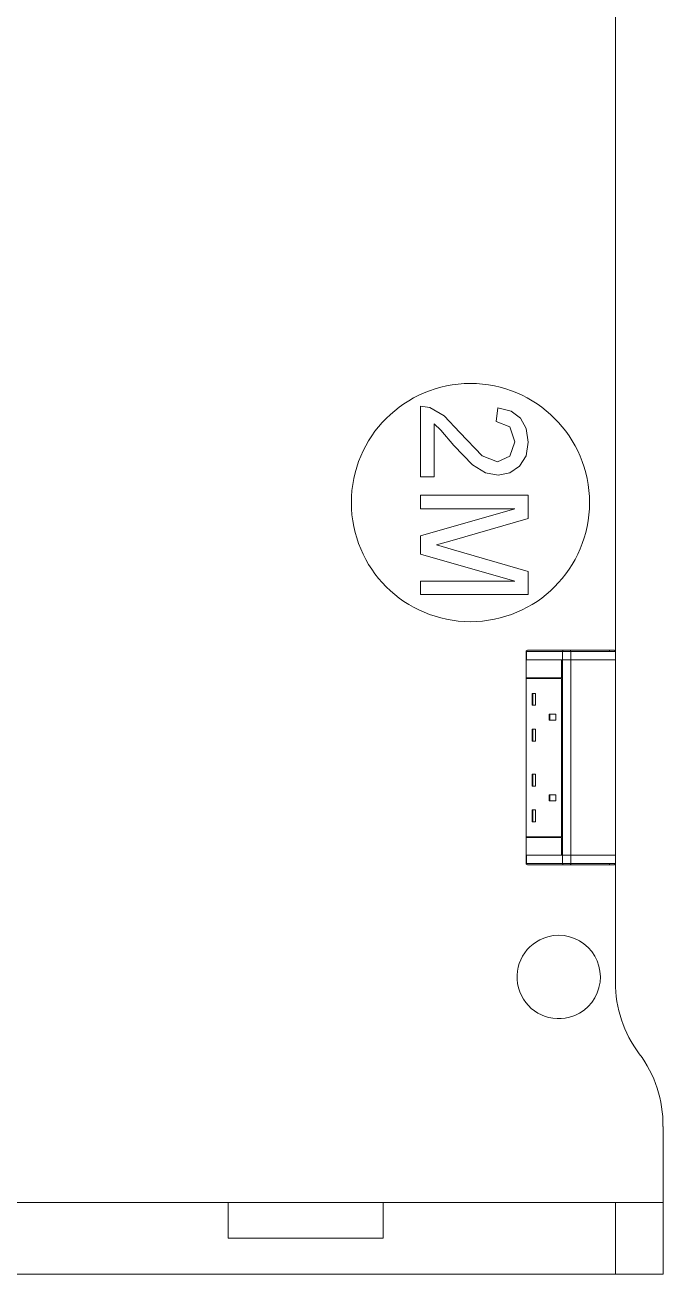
# Model space of a CAD drawing. Header units: millimetres. Extents: x 155927 to 295199, y -4084 to 97293.
# Drawn here: x 159048 to 159584, y 32621 to 33670 of the extents above; entities that cross this region are included whole.
import ezdxf

# ---------------------------------------------------------------- set-up
doc = ezdxf.new("R2010")
doc.units = ezdxf.units.MM
doc.header["$MEASUREMENT"] = 0
doc.layers.add('I-FURN', color=8, linetype='CONTINUOUS', lineweight=9)

msp = doc.modelspace()

# ---------------------------------------------------------------- linework, layer by layer
at = {"layer": 'I-FURN'}
for p, q in [((159543.9, 33143.9), (159543.9, 33976.2)), ((159543.9, 33976.2), (159543.9, 33143.9)), ((159388.1, 33348.6), (159380.4, 33349.8)), ((159380.4, 33349.8), (159380.4, 33290.5)), ((159400.1, 33341.8), (159388.1, 33348.6)), ((159413.2, 33327.6), (159400.1, 33341.8)), ((159445.3, 33348.4), (159443.9, 33337.1)), ((159456.3, 33345.7), (159445.3, 33348.4)), ((159464.2, 33339.8), (159456.3, 33345.7)), ((159469.1, 33331), (159464.2, 33339.8)), ((159391.7, 33290.5), (159391.7, 33334.9)), ((159391.7, 33334.9), (159397.4, 33329.8)), ((159397.4, 33329.8), (159408.3, 33316.8)), ((159443.9, 33337.1), (159455.3, 33332.4)), ((159455.3, 33332.4), (159459.5, 33319.9)), ((159470.8, 33319.6), (159469.1, 33331)), ((159432.1, 33308.1), (159413.2, 33327.6)), ((159459.5, 33319.9), (159455.2, 33307.8)), ((159469, 33308.2), (159470.8, 33319.6)), ((159408.3, 33316.8), (159423.8, 33300.6)), ((159444.9, 33303.2), (159432.1, 33308.1)), ((159455.2, 33307.8), (159444.9, 33303.2)), ((159463.5, 33299.4), (159469, 33308.2)), ((159423.8, 33300.6), (159434.8, 33293.9)), ((159455.4, 33293.8), (159463.5, 33299.4)), ((159380.4, 33290.5), (159391.7, 33290.5)), ((159434.8, 33293.9), (159445.6, 33291.9)), ((159445.6, 33291.9), (159455.4, 33293.8)), ((159380.4, 33275), (159380.4, 33263.7)), ((159470.8, 33275), (159380.4, 33275)), ((159470.8, 33255.5), (159470.8, 33275)), ((159380.4, 33263.7), (159459.5, 33263.7)), ((159459.5, 33263.7), (159380.4, 33241)), ((159407, 33237), (159470.8, 33255.5)), ((159380.4, 33241), (159380.4, 33225.6)), ((159393.7, 33233.3), (159407, 33237)), ((159408.1, 33229.3), (159393.7, 33233.3)), ((159380.4, 33225.6), (159459.5, 33202.9)), ((159470.8, 33211.1), (159408.1, 33229.3)), ((159459.5, 33202.9), (159380.4, 33202.9)), ((159380.4, 33202.9), (159380.4, 33191.6)), ((159470.8, 33191.6), (159470.8, 33211.1)), ((159380.4, 33191.6), (159470.8, 33191.6)), ((159469.1, 33136.9), (159469.1, 33143.9)), ((159469.3, 33143.9), (159469.1, 33143.9)), ((159469.1, 33136.9), (159469.1, 33143.9)), ((159469.1, 33136.9), (159469.1, 33143.9)), ((159499.5, 33143.9), (159469.3, 33143.9)), ((159469.3, 33143.9), (159469.3, 33136.9)), ((159469.4, 33144.7), (159469.4, 33144.6)), ((159470.1, 33144.9), (159500.4, 33144.9)), ((159470.1, 33144.9), (159500.4, 33144.9)), ((159506.5, 33143.9), (159499.5, 33143.9)), ((159499.5, 33143.9), (159499.5, 33136.9)), ((159538.9, 33144.9), (159500.4, 33144.9)), ((159500.4, 33144.9), (159505.9, 33144.9)), ((159505.9, 33144.9), (159542.9, 33144.9)), ((159543.9, 33143.9), (159506.5, 33143.9)), ((159506.5, 33143.9), (159506.5, 33136.9)), ((159538.9, 33143.9), (159538.9, 33144.9)), ((159542.9, 33144.9), (159538.9, 33144.9)), ((159542.9, 33144.9), (159542.9, 33144.9)), ((159543.9, 33143.9), (159543.9, 33136.9)), ((159543.9, 33143.9), (159543.9, 33136.9)), ((159468.9, 33136.8), (159468.9, 33121.8)), ((159498.7, 33136.8), (159468.9, 33136.8)), ((159469.3, 33136.9), (159469.1, 33136.9)), ((159469.1, 32972.9), (159469.1, 33136.8)), ((159499.5, 33136.9), (159469.3, 33136.9)), ((159498.7, 33121.8), (159498.7, 33136.8)), ((159498.7, 33136.8), (159501.2, 33136.8)), ((159498.9, 33136.8), (159498.9, 33121.8)), ((159499.5, 33136.8), (159498.9, 33136.8)), ((159506.5, 33136.9), (159499.5, 33136.9)), ((159499.5, 33136.8), (159506.5, 33136.8)), ((159499.5, 32972.9), (159499.5, 33136.8)), ((159543.9, 33136.9), (159506.5, 33136.9)), ((159506.5, 33136.8), (159543.9, 33136.8)), ((159506.5, 32972.9), (159506.5, 33136.8)), ((159543.9, 33136.8), (159543.9, 32972.9)), ((159543.9, 32972.9), (159543.9, 33136.8)), ((159468.9, 33121.8), (159498.7, 33121.8)), ((159468.9, 33121.3), (159468.9, 32988.3)), ((159468.9, 33121.3), (159498.7, 33121.3)), ((159469.3, 33121.8), (159469.3, 33121.3)), ((159498.7, 32988.3), (159498.7, 33121.3)), ((159498.9, 33121.3), (159498.9, 32988.3)), ((159473.9, 33108.7), (159476.8, 33108.7)), ((159473.9, 33098.7), (159473.9, 33108.7)), ((159474.6, 33098.7), (159474.6, 33108.7)), ((159476.8, 33098.7), (159476.8, 33108.7)), ((159473.9, 33098.7), (159476.8, 33098.7)), ((159488.2, 33091.2), (159494, 33091.2)), ((159488.2, 33086.2), (159488.2, 33091.2)), ((159489, 33086.2), (159489, 33091.2)), ((159494, 33086.2), (159494, 33091.2)), ((159473.9, 33078.7), (159476.8, 33078.7)), ((159473.9, 33068.7), (159473.9, 33078.7)), ((159474.6, 33068.7), (159474.6, 33078.7)), ((159476.8, 33068.7), (159476.8, 33078.7)), ((159488.2, 33086.2), (159494, 33086.2)), ((159473.9, 33068.7), (159476.8, 33068.7)), ((159473.9, 33040.9), (159476.8, 33040.9)), ((159473.9, 33030.9), (159473.9, 33040.9)), ((159474.6, 33030.9), (159474.6, 33040.9)), ((159476.8, 33030.9), (159476.8, 33040.9)), ((159473.9, 33030.9), (159476.8, 33030.9)), ((159488.2, 33023.4), (159494, 33023.4)), ((159488.2, 33018.4), (159488.2, 33023.4)), ((159494, 33018.4), (159488.2, 33018.4)), ((159489, 33018.4), (159489, 33023.4)), ((159494, 33023.4), (159494, 33018.4)), ((159473.9, 33010.9), (159476.8, 33010.9)), ((159473.9, 33000.9), (159473.9, 33010.9)), ((159474.6, 33000.9), (159474.6, 33010.9)), ((159476.8, 33000.9), (159476.8, 33010.9)), ((159473.9, 33000.9), (159476.8, 33000.9)), ((159468.9, 32988.3), (159498.7, 32988.3)), ((159498.7, 32987.8), (159468.9, 32987.8)), ((159468.9, 32987.8), (159468.9, 32972.8)), ((159469.3, 32988.3), (159469.3, 32987.8)), ((159498.7, 32972.8), (159498.7, 32987.8)), ((159498.9, 32987.8), (159498.9, 32972.9)), ((159468.9, 32972.8), (159498.7, 32972.8)), ((159469.1, 32965.8), (159469.1, 32972.8)), ((159469.1, 32965.8), (159469.1, 32972.8)), ((159469.1, 32972.8), (159469.1, 32965.8)), ((159469.1, 32972.8), (159469.3, 32972.8)), ((159469.3, 32965.8), (159469.3, 32972.8)), ((159469.3, 32972.8), (159499.5, 32972.8)), ((159498.9, 32972.9), (159499.5, 32972.9)), ((159506.5, 32972.9), (159499.5, 32972.9)), ((159499.5, 32965.8), (159499.5, 32972.8)), ((159499.5, 32972.8), (159506.5, 32972.8)), ((159543.9, 32972.9), (159506.5, 32972.9)), ((159506.5, 32965.8), (159506.5, 32972.8)), ((159506.5, 32972.8), (159543.9, 32972.8)), ((159543.9, 32972.8), (159543.9, 32965.8)), ((159543.9, 32965.8), (159543.9, 32972.8)), ((159469.1, 32965.8), (159469.3, 32965.8)), ((159469.3, 32965.8), (159499.5, 32965.8)), ((159469.4, 32965), (159469.4, 32965)), ((159500.4, 32964.8), (159470.1, 32964.8)), ((159500.4, 32964.8), (159470.1, 32964.8)), ((159499.5, 32965.8), (159506.5, 32965.8)), ((159500.4, 32964.8), (159538.9, 32964.8)), ((159505.9, 32964.8), (159500.4, 32964.8)), ((159542.9, 32964.8), (159505.9, 32964.8)), ((159506.5, 32965.8), (159543.9, 32965.8)), ((159538.9, 32964.8), (159538.9, 32965.8)), ((159538.9, 32964.8), (159542.9, 32964.8)), ((159543.9, 32866.2), (159543.9, 32965.8)), ((159543.9, 32965.8), (159543.9, 32866.2)), ((159583.9, 32621.2), (159583.9, 32745.1)), ((159583.9, 32745.1), (159583.9, 32621.2)), ((158783.9, 32681.2), (159218.9, 32681.2)), ((159543.9, 32681.2), (158823.9, 32681.2)), ((159218.9, 32681.2), (159348.9, 32681.2)), ((159218.9, 32681.2), (159218.9, 32651.2)), ((159218.9, 32651.2), (159218.9, 32681.2)), ((159348.9, 32681.2), (159583.9, 32681.2)), ((159348.9, 32681.2), (159348.9, 32651.2)), ((159348.9, 32681.2), (159348.9, 32651.2)), ((159583.9, 32681.2), (159543.9, 32681.2)), ((159543.9, 32681.2), (159543.9, 32621.2)), ((159543.9, 32681.2), (159543.9, 32621.2)), ((159583.9, 32681.2), (159583.9, 32621.2)), ((159583.9, 32681.2), (159583.9, 32621.2)), ((159348.9, 32651.2), (159218.9, 32651.2)), ((159218.9, 32651.2), (159348.9, 32651.2)), ((159583.9, 32621.2), (158783.9, 32621.2)), ((158783.9, 32621.2), (159583.9, 32621.2)), ((159583.9, 32621.2), (158783.9, 32621.2)), ((158823.9, 32621.2), (159543.9, 32621.2)), ((159543.9, 32621.2), (159583.9, 32621.2))]:
    msp.add_line(p, q, dxfattribs=at)
at = {"layer": 'I-FURN', "flags": 128}
for points in [[(159469.2, 33144.4), (159469.2, 33144.4), (159469.2, 33144.3), (159469.2, 33144.3), (159469.1, 33144.2), (159469.1, 33144.2), (159469.1, 33144.2), (159469.1, 33144.1), (159469.1, 33144.1), (159469.1, 33144.1), (159469.1, 33144), (159469.1, 33144), (159469.1, 33143.9), (159469.1, 33143.9), (159469.1, 33143.9)], [(159500.4, 33144.9), (159500.4, 33144.9), (159500.5, 33144.9), (159500.7, 33144.9), (159500.8, 33144.9), (159500.9, 33144.9), (159501, 33144.9), (159501.1, 33144.9), (159501.2, 33144.9), (159501.4, 33144.9), (159501.5, 33144.9), (159501.6, 33144.9), (159501.8, 33144.9), (159501.9, 33144.9), (159502.1, 33144.9), (159502.2, 33144.9), (159502.4, 33144.9), (159502.5, 33144.9), (159502.7, 33144.9), (159502.8, 33144.9), (159503, 33144.9), (159503.2, 33144.9), (159503.3, 33144.9), (159503.5, 33144.9), (159503.6, 33144.9), (159503.8, 33144.9), (159504, 33144.9), (159504.1, 33144.9), (159504.3, 33144.9), (159504.4, 33144.9), (159504.6, 33144.9), (159504.7, 33144.9), (159504.9, 33144.9), (159505, 33144.9), (159505.2, 33144.9), (159505.3, 33144.9), (159505.5, 33144.9), (159505.6, 33144.9), (159505.8, 33144.9), (159505.9, 33144.9)], [(159505.9, 33144.9), (159508.7, 33144.9), (159511.4, 33144.9), (159514, 33144.9), (159516.5, 33144.9), (159518.9, 33144.9), (159521.3, 33144.9), (159523.5, 33144.9), (159525.6, 33144.9), (159527.6, 33144.9), (159529.5, 33144.9), (159531.3, 33144.9), (159533, 33144.9), (159534.5, 33144.9), (159536, 33144.9), (159537.3, 33144.9), (159538.4, 33144.9), (159539.5, 33144.9), (159540.4, 33144.9), (159541.2, 33144.9), (159541.8, 33144.9), (159542.3, 33144.9), (159542.7, 33144.9), (159542.9, 33144.9)], [(159542.9, 33144.9), (159542.9, 33144.9), (159542.9, 33144.9), (159542.9, 33144.9), (159542.9, 33144.9), (159542.8, 33144.9), (159542.8, 33144.9), (159542.8, 33144.9), (159542.7, 33144.9), (159542.7, 33144.9), (159542.6, 33144.9), (159542.5, 33144.9), (159542.5, 33144.9), (159542.4, 33144.9), (159542.3, 33144.9), (159542.2, 33144.9), (159542.1, 33144.9), (159542, 33144.9), (159541.9, 33144.9), (159541.8, 33144.9), (159541.7, 33144.9), (159541.6, 33144.9), (159541.5, 33144.9), (159541.3, 33144.9), (159541.2, 33144.9), (159541.1, 33144.9), (159540.9, 33144.9), (159540.8, 33144.9), (159540.7, 33144.9), (159540.5, 33144.9), (159540.4, 33144.9), (159540.2, 33144.9), (159540.1, 33144.9), (159539.9, 33144.9), (159539.8, 33144.9), (159539.6, 33144.9), (159539.4, 33144.9), (159539.3, 33144.9), (159539.1, 33144.9), (159539, 33144.9), (159538.9, 33144.9)], [(159543.9, 33143.9), (159543.9, 33143.9), (159543.9, 33144), (159543.9, 33144), (159543.9, 33144), (159543.9, 33144.1), (159543.9, 33144.1), (159543.9, 33144.2), (159543.9, 33144.2), (159543.9, 33144.2), (159543.8, 33144.3), (159543.8, 33144.3), (159543.8, 33144.3), (159543.8, 33144.4), (159543.8, 33144.4), (159543.7, 33144.5), (159543.7, 33144.5), (159543.7, 33144.5), (159543.7, 33144.5), (159543.6, 33144.6), (159543.6, 33144.6), (159543.6, 33144.6), (159543.6, 33144.7), (159543.5, 33144.7), (159543.5, 33144.7), (159543.5, 33144.7), (159543.4, 33144.7), (159543.4, 33144.8), (159543.4, 33144.8), (159543.3, 33144.8), (159543.3, 33144.8), (159543.2, 33144.8), (159543.2, 33144.8), (159543.2, 33144.9), (159543.1, 33144.9), (159543.1, 33144.9), (159543.1, 33144.9), (159543, 33144.9), (159543, 33144.9), (159542.9, 33144.9), (159542.9, 33144.9)], [(159469.1, 32965.8), (159469.1, 32965.7), (159469.1, 32965.7), (159469.1, 32965.6), (159469.1, 32965.6), (159469.1, 32965.6), (159469.1, 32965.5), (159469.1, 32965.5), (159469.1, 32965.4), (159469.1, 32965.4), (159469.2, 32965.4), (159469.2, 32965.3), (159469.2, 32965.3), (159469.2, 32965.3)], [(159505.9, 32964.8), (159505.8, 32964.8), (159505.6, 32964.8), (159505.5, 32964.8), (159505.3, 32964.8), (159505.2, 32964.8), (159505, 32964.8), (159504.9, 32964.8), (159504.7, 32964.8), (159504.6, 32964.8), (159504.4, 32964.8), (159504.3, 32964.8), (159504.1, 32964.8), (159504, 32964.8), (159503.8, 32964.8), (159503.6, 32964.8), (159503.5, 32964.8), (159503.3, 32964.8), (159503.2, 32964.8), (159503, 32964.8), (159502.8, 32964.8), (159502.7, 32964.8), (159502.5, 32964.8), (159502.4, 32964.8), (159502.2, 32964.8), (159502.1, 32964.8), (159501.9, 32964.8), (159501.8, 32964.8), (159501.6, 32964.8), (159501.5, 32964.8), (159501.4, 32964.8), (159501.2, 32964.8), (159501.1, 32964.8), (159501, 32964.8), (159500.9, 32964.8), (159500.8, 32964.8), (159500.7, 32964.8), (159500.5, 32964.8), (159500.4, 32964.8), (159500.4, 32964.8)], [(159542.9, 32964.8), (159542.6, 32964.8), (159542.2, 32964.8), (159541.7, 32964.8), (159541, 32964.8), (159540.2, 32964.8), (159539.2, 32964.8), (159538.1, 32964.8), (159536.9, 32964.8), (159535.6, 32964.8), (159534.1, 32964.8), (159532.6, 32964.8), (159530.9, 32964.8), (159529, 32964.8), (159527.1, 32964.8), (159525.1, 32964.8), (159522.9, 32964.8), (159520.7, 32964.8), (159518.3, 32964.8), (159515.8, 32964.8), (159513.3, 32964.8), (159510.7, 32964.8), (159507.9, 32964.8), (159505.9, 32964.8)], [(159538.9, 32964.8), (159539.1, 32964.8), (159539.2, 32964.8), (159539.4, 32964.8), (159539.6, 32964.8), (159539.7, 32964.8), (159539.9, 32964.8), (159540, 32964.8), (159540.2, 32964.8), (159540.3, 32964.8), (159540.5, 32964.8), (159540.6, 32964.8), (159540.8, 32964.8), (159540.9, 32964.8), (159541, 32964.8), (159541.2, 32964.8), (159541.3, 32964.8), (159541.4, 32964.8), (159541.6, 32964.8), (159541.7, 32964.8), (159541.8, 32964.8), (159541.9, 32964.8), (159542, 32964.8), (159542.1, 32964.8), (159542.2, 32964.8), (159542.3, 32964.8), (159542.4, 32964.8), (159542.4, 32964.8), (159542.5, 32964.8), (159542.6, 32964.8), (159542.6, 32964.8), (159542.7, 32964.8), (159542.8, 32964.8), (159542.8, 32964.8), (159542.8, 32964.8), (159542.9, 32964.8), (159542.9, 32964.8), (159542.9, 32964.8), (159542.9, 32964.8), (159542.9, 32964.8)], [(159542.9, 32964.8), (159543, 32964.8), (159543, 32964.8), (159543, 32964.8), (159543.1, 32964.8), (159543.1, 32964.8), (159543.2, 32964.8), (159543.2, 32964.8), (159543.2, 32964.8), (159543.3, 32964.8), (159543.3, 32964.8), (159543.3, 32964.9), (159543.4, 32964.9), (159543.4, 32964.9), (159543.5, 32964.9), (159543.5, 32964.9), (159543.5, 32965), (159543.6, 32965), (159543.6, 32965), (159543.6, 32965), (159543.6, 32965.1), (159543.7, 32965.1), (159543.7, 32965.1), (159543.7, 32965.2), (159543.7, 32965.2), (159543.8, 32965.2), (159543.8, 32965.3), (159543.8, 32965.3), (159543.8, 32965.3), (159543.8, 32965.4), (159543.9, 32965.4), (159543.9, 32965.4), (159543.9, 32965.5), (159543.9, 32965.5), (159543.9, 32965.6), (159543.9, 32965.6), (159543.9, 32965.6), (159543.9, 32965.7), (159543.9, 32965.7), (159543.9, 32965.8), (159543.9, 32965.8)], [(159542.9, 32964.8), (159542.9, 32964.8), (159542.9, 32964.8)]]:
    msp.add_lwpolyline(points, dxfattribs=at)
at = {"layer": 'I-FURN'}
for centre, radius, start, end in [((159422.2, 33268.9), 100, 90, 270), ((159422.2, 33268.9), 100, 270, 90), ((159496.3, 32870.6), 35, 105, 285), ((159496.3, 32870.6), 35, 345.2996, 105), ((159496.3, 32870.6), 35, 285, 345), ((159643.9, 32866.2), 100, 180, 216.8699), ((159643.9, 32866.2), 100, 180, 216.8699), ((159483.9, 32746.2), 100, 359.3744, 36.8699), ((159483.9, 32746.2), 100, 359.3744, 36.8699)]:
    msp.add_arc(centre, radius, start, end, dxfattribs=at)
at = {"layer": 'I-FURN', "extrusion": (0, 0, -1)}
for centre, major_axis, ratio, start_param, end_param in [((159470.1, 33143.9), (0, 1), 0.819152, 4.712389, 6.283185), ((159500.4, 33143.9), (0, 1), 0.819152, 4.712389, 6.283185), ((159505.9, 33143.9), (0, 1), 0.56467, 0, 1.570796), ((159542.9, 33143.9), (0, 1), 0.998113, 0, 1.570796), ((159470.1, 32965.8), (0, -1), 0.819152, 0, 1.570796), ((159500.4, 32965.8), (0, 1), 0.819152, 3.141593, 4.712389), ((159505.9, 32965.8), (0, 1), 0.56467, 1.570796, 3.141593), ((159542.9, 32965.8), (0, 1), 0.998113, 1.570796, 3.141593)]:
    msp.add_ellipse(centre, major_axis=major_axis, ratio=ratio, start_param=start_param, end_param=end_param, dxfattribs=at)

doc.saveas('drawing.dxf')
